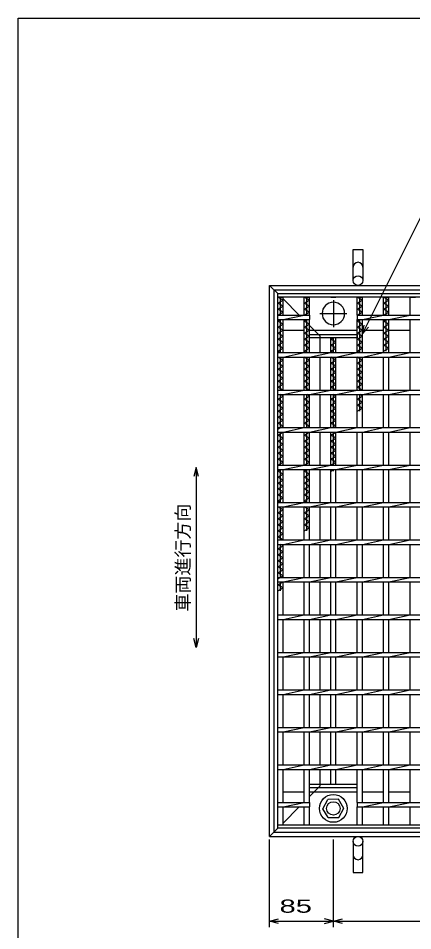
# Model space of a CAD drawing. Units: millimetres, scale not verified. Extents: x -1456 to 1385, y -1026 to 843.
# Drawn here: x -1383 to -857, y -374 to 843 of the extents above; entities that cross this region are included whole.
import ezdxf
from ezdxf.enums import TextEntityAlignment as Align

# ---------------------------------------------------------------- set-up
doc = ezdxf.new("R2010")
doc.units = ezdxf.units.MM
doc.header["$LTSCALE"] = 8
doc.linetypes.add('CHAIN', pattern=[18.5, 12, -1.5, 3.5, -1.5])
doc.linetypes.add('DASHED', pattern=[7.5, 6, -1.5])
for name, color, linetype, lineweight in [('0_2', 150, 'Continuous', 25), ('16', 3, 'Continuous', 25), ('19', 6, 'Continuous', 25), ('22', 4, 'Continuous', 25)]:
    doc.layers.add(name, color=color, linetype=linetype, lineweight=lineweight)
doc.styles.add('ベクトル', font='')
doc.styles.get('ベクトル').set_extended_font_data('ベクトル')

msp = doc.modelspace()

# ---------------------------------------------------------------- linework, layer by layer
at = {"layer": '0_2'}
for p, q in [((-1383.2, -917.2), (-1383.2, 842.8)), ((-1383.2, 842.8), (1384.8, 842.8))]:
    msp.add_line(p, q, dxfattribs=at)
at = {"layer": '16'}
for p, q in [((-1037, 475.5), (-324, 475.5)), ((-1037, 471), (-1037, 475.5)), ((-324, 471), (-1037, 471)), ((-1037, -233), (-1037, 471)), ((-1037, 471), (-1030, 471)), ((-1030, 467), (-1037, 471)), ((-1037, 463), (-1030, 467)), ((-1030, 459), (-1037, 463)), ((-1033.5, 447), (-1033.5, 471)), ((-1030, 447), (-1030, 471)), ((-1001.7, 447), (-1001.7, 471)), ((-1001.7, 471), (-994.7, 471)), ((-994.7, 467), (-1001.7, 471)), ((-1001.7, 463), (-994.7, 467)), ((-994.7, 459), (-1001.7, 463)), ((-998.2, 447), (-998.2, 471)), ((-994.7, 447), (-994.7, 471)), ((-966.4, 471), (-959.4, 471)), ((-931.1, 447), (-931.1, 471)), ((-931.1, 471), (-924.1, 471)), ((-924.1, 467), (-931.1, 471)), ((-931.1, 463), (-924.1, 467)), ((-924.1, 459), (-931.1, 463)), ((-927.6, 447), (-927.6, 471)), ((-924.1, 447), (-924.1, 471)), ((-895.8, 447), (-895.8, 471)), ((-895.8, 471), (-888.8, 471)), ((-888.8, 467), (-895.8, 471)), ((-895.8, 463), (-888.8, 467)), ((-888.8, 459), (-895.8, 463)), ((-892.3, 447), (-892.3, 471)), ((-888.8, 447), (-888.8, 471)), ((-860.5, 447), (-860.5, 471)), ((-860.5, 471), (-853.5, 471)), ((-1037, 455), (-1030, 459)), ((-1030, 451), (-1037, 455)), ((-1037, 447), (-1030, 451)), ((-1001.7, 455), (-994.7, 459)), ((-994.7, 451), (-1001.7, 455)), ((-1001.7, 447), (-994.7, 451)), ((-931.1, 455), (-924.1, 459)), ((-924.1, 451), (-931.1, 455)), ((-931.1, 447), (-924.1, 451)), ((-895.8, 455), (-888.8, 459)), ((-888.8, 451), (-895.8, 455)), ((-895.8, 447), (-888.8, 451)), ((-1037, 447), (-994.7, 447)), ((-1037, 441), (-1037, 447)), ((-1037, 441), (-994.7, 441)), ((-1037, 439), (-1033.5, 441)), ((-1030, 435), (-1037, 439)), ((-1033.5, 397), (-1033.5, 441)), ((-1030, 441), (-1001.7, 447)), ((-1030, 397), (-1030, 441)), ((-1001.7, 397), (-1001.7, 441)), ((-1001.7, 439), (-998.2, 441)), ((-994.7, 435), (-1001.7, 439)), ((-998.2, 397), (-998.2, 441)), ((-994.7, 447), (-994.7, 441)), ((-994.7, 397), (-994.7, 441)), ((-931.1, 447), (-429.9, 447)), ((-931.1, 447), (-931.1, 441)), ((-931.1, 441), (-429.9, 441)), ((-931.1, 397), (-931.1, 441)), ((-931.1, 439), (-927.6, 441)), ((-924.1, 435), (-931.1, 439)), ((-927.6, 397), (-927.6, 441)), ((-924.1, 441), (-895.8, 447)), ((-924.1, 397), (-924.1, 441)), ((-895.8, 397), (-895.8, 441)), ((-895.8, 439), (-892.3, 441)), ((-888.8, 435), (-895.8, 439)), ((-892.3, 399), (-892.3, 441)), ((-888.8, 441), (-860.5, 447)), ((-888.8, 397), (-888.8, 441)), ((-860.5, 397), (-860.5, 441)), ((-1037, 431), (-1030, 435)), ((-1030, 427), (-1037, 431)), ((-1037, 423), (-1030, 427)), ((-1030, 427), (-1001.7, 427)), ((-1001.7, 431), (-994.7, 435)), ((-994.7, 427), (-1001.7, 431)), ((-1001.7, 423), (-994.7, 427)), ((-994.7, 427), (-931.1, 427)), ((-931.1, 431), (-924.1, 435)), ((-924.1, 427), (-931.1, 431)), ((-931.1, 423), (-924.1, 427)), ((-924.1, 427), (-895.8, 427)), ((-895.8, 431), (-888.8, 435)), ((-888.8, 427), (-895.8, 431)), ((-895.8, 423), (-888.8, 427)), ((-888.8, 427), (-860.5, 427)), ((-1030, 419), (-1037, 423)), ((-1037, 415), (-1030, 419)), ((-1030, 411), (-1037, 415)), ((-994.7, 419), (-1001.7, 423)), ((-1001.7, 415), (-994.7, 419)), ((-994.7, 411), (-1001.7, 415)), ((-994.7, 421), (-931.1, 421)), ((-994.7, 416.5), (-994.7, 421)), ((-931.1, 416.5), (-994.7, 416.5)), ((-966.4, 397), (-966.4, 416.5)), ((-966.4, 415), (-963.775, 416.5)), ((-959.4, 411), (-966.4, 415)), ((-962.9, 397), (-962.9, 416.5)), ((-959.4, 397), (-959.4, 416.5)), ((-924.1, 419), (-931.1, 423)), ((-931.1, 421), (-931.1, 416.5)), ((-931.1, 415), (-924.1, 419)), ((-924.1, 411), (-931.1, 415)), ((-888.8, 419), (-895.8, 423)), ((-895.8, 415), (-888.8, 419)), ((-888.8, 411), (-895.8, 415)), ((-1037, 407), (-1030, 411)), ((-1030, 403), (-1037, 407)), ((-1037, 399), (-1030, 403)), ((-1001.7, 407), (-994.7, 411)), ((-994.7, 403), (-1001.7, 407)), ((-1001.7, 399), (-994.7, 403)), ((-966.4, 407), (-959.4, 411)), ((-959.4, 403), (-966.4, 407)), ((-966.4, 399), (-959.4, 403)), ((-931.1, 407), (-924.1, 411)), ((-924.1, 403), (-931.1, 407)), ((-931.1, 399), (-924.1, 403)), ((-895.8, 407), (-888.8, 411)), ((-888.8, 403), (-895.8, 407)), ((-895.8, 399), (-888.8, 403)), ((-1033.5, 397), (-1037, 399)), ((-1037, 397), (-324, 397)), ((-1037, 391), (-1037, 397)), ((-1037, 391), (-324, 391)), ((-1030, 387), (-1037, 391)), ((-1033.5, 347), (-1033.5, 391)), ((-1030, 391), (-1001.7, 397)), ((-1030, 347), (-1030, 391)), ((-998.2, 397), (-1001.7, 399)), ((-1001.7, 347), (-1001.7, 391)), ((-994.7, 387), (-1001.7, 391)), ((-998.2, 347), (-998.2, 391)), ((-994.7, 391), (-966.4, 397)), ((-994.7, 347), (-994.7, 391)), ((-962.9, 397), (-966.4, 399)), ((-966.4, 347), (-966.4, 391)), ((-959.4, 387), (-966.4, 391)), ((-962.9, 347), (-962.9, 391)), ((-959.4, 391), (-931.1, 397)), ((-959.4, 347), (-959.4, 391)), ((-927.6, 397), (-931.1, 399)), ((-931.1, 347), (-931.1, 391)), ((-924.1, 387), (-931.1, 391)), ((-927.6, 347), (-927.6, 391)), ((-924.1, 391), (-895.8, 397)), ((-924.1, 347), (-924.1, 391)), ((-895.8, 347), (-895.8, 391)), ((-888.8, 391), (-860.5, 397)), ((-888.8, 347), (-888.8, 391)), ((-860.5, 347), (-860.5, 391)), ((-1037, 383), (-1030, 387)), ((-1030, 379), (-1037, 383)), ((-1037, 375), (-1030, 379)), ((-1001.7, 383), (-994.7, 387)), ((-994.7, 379), (-1001.7, 383)), ((-1001.7, 375), (-994.7, 379)), ((-966.4, 383), (-959.4, 387)), ((-959.4, 379), (-966.4, 383)), ((-966.4, 375), (-959.4, 379)), ((-931.1, 383), (-924.1, 387)), ((-924.1, 379), (-931.1, 383)), ((-931.1, 375), (-924.1, 379)), ((-1030, 371), (-1037, 375)), ((-1037, 367), (-1030, 371)), ((-1030, 363), (-1037, 367)), ((-994.7, 371), (-1001.7, 375)), ((-1001.7, 367), (-994.7, 371)), ((-994.7, 363), (-1001.7, 367)), ((-959.4, 371), (-966.4, 375)), ((-966.4, 367), (-959.4, 371)), ((-959.4, 363), (-966.4, 367)), ((-924.1, 371), (-931.1, 375)), ((-931.1, 367), (-924.1, 371)), ((-924.1, 363), (-931.1, 367)), ((-1037, 359), (-1030, 363)), ((-1030, 355), (-1037, 359)), ((-1037, 351), (-1030, 355)), ((-1001.7, 359), (-994.7, 363)), ((-994.7, 355), (-1001.7, 359)), ((-1001.7, 351), (-994.7, 355)), ((-966.4, 359), (-959.4, 363)), ((-959.4, 355), (-966.4, 359)), ((-966.4, 351), (-959.4, 355)), ((-931.1, 359), (-924.1, 363)), ((-924.1, 355), (-931.1, 359)), ((-931.1, 351), (-924.1, 355)), ((-1030, 347), (-1037, 351)), ((-1037, 347), (-324, 347)), ((-1037, 341), (-1037, 347)), ((-1037, 341), (-324, 341)), ((-1033.5, 297), (-1033.5, 341)), ((-1030, 339), (-1033.5, 341)), ((-1030, 341), (-1001.7, 347)), ((-1030, 297), (-1030, 341)), ((-994.7, 347), (-1001.7, 351)), ((-1001.7, 297), (-1001.7, 341)), ((-998.2, 297), (-998.2, 341)), ((-994.7, 339), (-998.2, 341)), ((-994.7, 341), (-966.4, 347)), ((-994.7, 297), (-994.7, 341)), ((-959.4, 347), (-966.4, 351)), ((-966.4, 297), (-966.4, 341)), ((-962.9, 297), (-962.9, 341)), ((-959.4, 339), (-962.9, 341)), ((-959.4, 341), (-931.1, 347)), ((-959.4, 297), (-959.4, 341)), ((-924.1, 347), (-931.1, 351)), ((-931.1, 297), (-931.1, 341)), ((-927.6, 319), (-927.6, 341)), ((-924.1, 339), (-927.6, 341)), ((-924.1, 341), (-895.8, 347)), ((-924.1, 297), (-924.1, 341)), ((-895.8, 297), (-895.8, 341)), ((-888.8, 341), (-860.5, 347)), ((-888.8, 297), (-888.8, 341)), ((-860.5, 297), (-860.5, 341)), ((-1037, 335), (-1030, 339)), ((-1030, 331), (-1037, 335)), ((-1037, 327), (-1030, 331)), ((-1001.7, 335), (-994.7, 339)), ((-994.7, 331), (-1001.7, 335)), ((-1001.7, 327), (-994.7, 331)), ((-966.4, 335), (-959.4, 339)), ((-959.4, 331), (-966.4, 335)), ((-966.4, 327), (-959.4, 331)), ((-931.1, 335), (-924.1, 339)), ((-924.1, 331), (-931.1, 335)), ((-931.1, 327), (-924.1, 331)), ((-1030, 323), (-1037, 327)), ((-1037, 319), (-1030, 323)), ((-1030, 315), (-1037, 319)), ((-994.7, 323), (-1001.7, 327)), ((-1001.7, 319), (-994.7, 323)), ((-994.7, 315), (-1001.7, 319)), ((-959.4, 323), (-966.4, 327)), ((-966.4, 319), (-959.4, 323)), ((-959.4, 315), (-966.4, 319)), ((-924.1, 323), (-931.1, 327)), ((-931.1, 319), (-924.1, 323)), ((-1037, 311), (-1030, 315)), ((-1030, 307), (-1037, 311)), ((-1037, 303), (-1030, 307)), ((-1001.7, 311), (-994.7, 315)), ((-994.7, 307), (-1001.7, 311)), ((-1001.7, 303), (-994.7, 307)), ((-966.4, 311), (-959.4, 315)), ((-959.4, 307), (-966.4, 311)), ((-966.4, 303), (-959.4, 307)), ((-1030, 299), (-1037, 303)), ((-1037, 295), (-1030, 299)), ((-1037, 297), (-324, 297)), ((-1037, 291), (-1037, 297)), ((-1030, 291), (-1001.7, 297)), ((-994.7, 299), (-1001.7, 303)), ((-998.2, 297), (-994.7, 299)), ((-994.7, 291), (-966.4, 297)), ((-959.4, 299), (-966.4, 303)), ((-962.9, 297), (-959.4, 299)), ((-959.4, 291), (-931.1, 297)), ((-924.1, 291), (-895.8, 297)), ((-888.8, 291), (-860.5, 297)), ((-1037, 291), (-324, 291)), ((-1037, 287), (-1030, 291)), ((-1030, 283), (-1037, 287)), ((-1037, 279), (-1030, 283)), ((-1033.5, 247), (-1033.5, 291)), ((-1030, 247), (-1030, 291)), ((-1001.7, 247), (-1001.7, 291)), ((-1001.7, 287), (-994.7, 291)), ((-994.7, 283), (-1001.7, 287)), ((-1001.7, 279), (-994.7, 283)), ((-998.2, 247), (-998.2, 291)), ((-994.7, 247), (-994.7, 291)), ((-966.4, 247), (-966.4, 291)), ((-966.4, 287), (-959.4, 291)), ((-959.4, 283), (-966.4, 287)), ((-966.4, 279), (-959.4, 283)), ((-962.9, 247), (-962.9, 291)), ((-959.4, 247), (-959.4, 291)), ((-931.1, 247), (-931.1, 291)), ((-924.1, 247), (-924.1, 291)), ((-895.8, 247), (-895.8, 291)), ((-888.8, 247), (-888.8, 291)), ((-860.5, 247), (-860.5, 291)), ((-1030, 275), (-1037, 279)), ((-1037, 271), (-1030, 275)), ((-1030, 267), (-1037, 271)), ((-994.7, 275), (-1001.7, 279)), ((-1001.7, 271), (-994.7, 275)), ((-994.7, 267), (-1001.7, 271)), ((-959.4, 275), (-966.4, 279)), ((-966.4, 271), (-959.4, 275)), ((-959.4, 267), (-966.4, 271)), ((-1037, 263), (-1030, 267)), ((-1030, 259), (-1037, 263)), ((-1037, 255), (-1030, 259)), ((-1001.7, 263), (-994.7, 267)), ((-994.7, 259), (-1001.7, 263)), ((-1001.7, 255), (-994.7, 259)), ((-966.4, 263), (-959.4, 267)), ((-959.4, 259), (-966.4, 263)), ((-966.4, 255), (-959.4, 259)), ((-1030, 251), (-1037, 255)), ((-1037, 247), (-1030, 251)), ((-1037, 247), (-324, 247)), ((-1037, 241), (-1037, 247)), ((-1030, 241), (-1001.7, 247)), ((-994.7, 251), (-1001.7, 255)), ((-1001.7, 247), (-994.7, 251)), ((-994.7, 241), (-966.4, 247)), ((-959.4, 251), (-966.4, 255)), ((-966.4, 247), (-959.4, 251)), ((-959.4, 241), (-931.1, 247)), ((-924.1, 241), (-895.8, 247)), ((-888.8, 241), (-860.5, 247)), ((-1037, 241), (-324, 241)), ((-1037, 239), (-1033.5, 241)), ((-1030, 235), (-1037, 239)), ((-1037, 231), (-1030, 235)), ((-1033.5, 197), (-1033.5, 241)), ((-1030, 197), (-1030, 241)), ((-1001.7, 197), (-1001.7, 241)), ((-1001.7, 239), (-998.2, 241)), ((-994.7, 235), (-1001.7, 239)), ((-1001.7, 231), (-994.7, 235)), ((-998.2, 197), (-998.2, 241)), ((-994.7, 197), (-994.7, 241)), ((-966.4, 197), (-966.4, 241)), ((-966.4, 239), (-962.9, 241)), ((-962.9, 239), (-962.9, 241)), ((-959.4, 197), (-959.4, 241)), ((-931.1, 197), (-931.1, 241)), ((-924.1, 197), (-924.1, 241)), ((-895.8, 197), (-895.8, 241)), ((-888.8, 197), (-888.8, 241)), ((-860.5, 197), (-860.5, 241)), ((-1030, 227), (-1037, 231)), ((-1037, 223), (-1030, 227)), ((-1030, 219), (-1037, 223)), ((-994.7, 227), (-1001.7, 231)), ((-1001.7, 223), (-994.7, 227)), ((-994.7, 219), (-1001.7, 223)), ((-1037, 215), (-1030, 219)), ((-1030, 211), (-1037, 215)), ((-1037, 207), (-1030, 211)), ((-1030, 203), (-1037, 207)), ((-1001.7, 215), (-994.7, 219)), ((-994.7, 211), (-1001.7, 215)), ((-1001.7, 207), (-994.7, 211)), ((-994.7, 203), (-1001.7, 207)), ((-1037, 199), (-1030, 203)), ((-1033.5, 197), (-1037, 199)), ((-1037, 197), (-324, 197)), ((-1037, 191), (-1037, 197)), ((-1030, 191), (-1001.7, 197)), ((-1001.7, 199), (-994.7, 203)), ((-998.2, 197), (-1001.7, 199)), ((-994.7, 191), (-966.4, 197)), ((-959.4, 191), (-931.1, 197)), ((-924.1, 191), (-895.8, 197)), ((-888.8, 191), (-860.5, 197)), ((-1037, 191), (-324, 191)), ((-1030, 187), (-1037, 191)), ((-1037, 183), (-1030, 187)), ((-1030, 179), (-1037, 183)), ((-1033.5, 147), (-1033.5, 191)), ((-1030, 147), (-1030, 191)), ((-1001.7, 147), (-1001.7, 191)), ((-994.7, 187), (-1001.7, 191)), ((-1001.7, 183), (-994.7, 187)), ((-994.7, 179), (-1001.7, 183)), ((-998.2, 159), (-998.2, 191)), ((-994.7, 147), (-994.7, 191)), ((-966.4, 147), (-966.4, 191)), ((-959.4, 147), (-959.4, 191)), ((-931.1, 147), (-931.1, 191)), ((-924.1, 147), (-924.1, 191)), ((-895.8, 147), (-895.8, 191)), ((-888.8, 147), (-888.8, 191)), ((-860.5, 147), (-860.5, 191)), ((-1037, 175), (-1030, 179)), ((-1030, 171), (-1037, 175)), ((-1037, 167), (-1030, 171)), ((-1001.7, 175), (-994.7, 179)), ((-994.7, 171), (-1001.7, 175)), ((-1001.7, 167), (-994.7, 171)), ((-1030, 163), (-1037, 167)), ((-1037, 159), (-1030, 163)), ((-1030, 155), (-1037, 159)), ((-994.7, 163), (-1001.7, 167)), ((-1001.7, 159), (-994.7, 163)), ((-1037, 151), (-1030, 155)), ((-1030, 147), (-1037, 151)), ((-1037, 147), (-324, 147)), ((-1037, 141), (-1037, 147)), ((-1030, 141), (-1001.7, 147)), ((-994.7, 141), (-966.4, 147)), ((-959.4, 141), (-931.1, 147)), ((-924.1, 141), (-895.8, 147)), ((-888.8, 141), (-860.5, 147)), ((-1037, 141), (-324, 141)), ((-1037, 135), (-1030, 139)), ((-1030, 131), (-1037, 135)), ((-1033.5, 97), (-1033.5, 141)), ((-1030, 139), (-1033.5, 141)), ((-1030, 97), (-1030, 141)), ((-1001.7, 97), (-1001.7, 141)), ((-994.7, 97), (-994.7, 141)), ((-966.4, 97), (-966.4, 141)), ((-959.4, 97), (-959.4, 141)), ((-931.1, 97), (-931.1, 141)), ((-924.1, 97), (-924.1, 141)), ((-895.8, 97), (-895.8, 141)), ((-888.8, 97), (-888.8, 141)), ((-860.5, 97), (-860.5, 141)), ((-1037, 127), (-1030, 131)), ((-1030, 123), (-1037, 127)), ((-1037, 119), (-1030, 123)), ((-1030, 115), (-1037, 119)), ((-1037, 111), (-1030, 115)), ((-1030, 107), (-1037, 111)), ((-1037, 103), (-1030, 107)), ((-1030, 99), (-1037, 103)), ((-1037, 95), (-1030, 99)), ((-1037, 97), (-324, 97)), ((-1037, 91), (-1037, 97)), ((-1037, 91), (-324, 91)), ((-1037, 87), (-1030, 91)), ((-1030, 83), (-1037, 87)), ((-1033.5, 79), (-1033.5, 91)), ((-1030, 91), (-1001.7, 97)), ((-1030, 47), (-1030, 91)), ((-1001.7, 47), (-1001.7, 91)), ((-994.7, 91), (-966.4, 97)), ((-994.7, 47), (-994.7, 91)), ((-966.4, 47), (-966.4, 91)), ((-959.4, 91), (-931.1, 97)), ((-959.4, 47), (-959.4, 91)), ((-931.1, 47), (-931.1, 91)), ((-924.1, 91), (-895.8, 97)), ((-924.1, 47), (-924.1, 91)), ((-895.8, 47), (-895.8, 91)), ((-888.8, 91), (-860.5, 97)), ((-888.8, 47), (-888.8, 91)), ((-860.5, 47), (-860.5, 91)), ((-1037, 79), (-1030, 83)), ((-1037, 47), (-324, 47)), ((-1037, 41), (-1037, 47)), ((-1037, 41), (-324, 41)), ((-1030, 41), (-1001.7, 47)), ((-1030, -3), (-1030, 41)), ((-1001.7, -3), (-1001.7, 41)), ((-994.7, 41), (-966.4, 47)), ((-994.7, -3), (-994.7, 41)), ((-966.4, -3), (-966.4, 41)), ((-959.4, 41), (-931.1, 47)), ((-959.4, -3), (-959.4, 41)), ((-931.1, -3), (-931.1, 41)), ((-924.1, 41), (-895.8, 47)), ((-924.1, -3), (-924.1, 41)), ((-895.8, -3), (-895.8, 41)), ((-888.8, 41), (-860.5, 47)), ((-888.8, -3), (-888.8, 41)), ((-860.5, -3), (-860.5, 41)), ((-1037, -3), (-324, -3)), ((-1037, -9), (-1037, -3)), ((-1037, -9), (-324, -9)), ((-1030, -9), (-1001.7, -3)), ((-1030, -53), (-1030, -9)), ((-1001.7, -53), (-1001.7, -9)), ((-994.7, -9), (-966.4, -3)), ((-994.7, -53), (-994.7, -9)), ((-966.4, -53), (-966.4, -9)), ((-959.4, -9), (-931.1, -3)), ((-959.4, -53), (-959.4, -9)), ((-931.1, -53), (-931.1, -9)), ((-924.1, -9), (-895.8, -3)), ((-924.1, -53), (-924.1, -9)), ((-895.8, -53), (-895.8, -9)), ((-888.8, -9), (-860.5, -3)), ((-888.8, -53), (-888.8, -9)), ((-860.5, -53), (-860.5, -9)), ((-1037, -53), (-324, -53)), ((-1037, -59), (-1037, -53)), ((-1037, -59), (-324, -59)), ((-1030, -59), (-1001.7, -53)), ((-1030, -103), (-1030, -59)), ((-1001.7, -103), (-1001.7, -59)), ((-994.7, -59), (-966.4, -53)), ((-994.7, -103), (-994.7, -59)), ((-966.4, -103), (-966.4, -59)), ((-959.4, -59), (-931.1, -53)), ((-959.4, -103), (-959.4, -59)), ((-931.1, -103), (-931.1, -59)), ((-924.1, -59), (-895.8, -53)), ((-924.1, -103), (-924.1, -59)), ((-895.8, -103), (-895.8, -59)), ((-888.8, -59), (-860.5, -53)), ((-888.8, -103), (-888.8, -59)), ((-860.5, -103), (-860.5, -59)), ((-1037, -103), (-324, -103)), ((-1037, -109), (-1037, -103)), ((-1037, -109), (-324, -109)), ((-1030, -109), (-1001.7, -103)), ((-1030, -153), (-1030, -109)), ((-1001.7, -153), (-1001.7, -109)), ((-994.7, -109), (-966.4, -103)), ((-994.7, -153), (-994.7, -109)), ((-966.4, -153), (-966.4, -109)), ((-959.4, -109), (-931.1, -103)), ((-959.4, -153), (-959.4, -109)), ((-931.1, -153), (-931.1, -109)), ((-924.1, -109), (-895.8, -103)), ((-924.1, -153), (-924.1, -109)), ((-895.8, -153), (-895.8, -109)), ((-888.8, -109), (-860.5, -103)), ((-888.8, -153), (-888.8, -109)), ((-860.5, -153), (-860.5, -109)), ((-1037, -153), (-324, -153)), ((-1037, -159), (-1037, -153)), ((-1030, -159), (-1001.7, -153)), ((-994.7, -159), (-966.4, -153)), ((-959.4, -159), (-931.1, -153)), ((-924.1, -159), (-895.8, -153)), ((-888.8, -159), (-860.5, -153)), ((-1037, -159), (-324, -159)), ((-1030, -203), (-1030, -159)), ((-1001.7, -203), (-1001.7, -159)), ((-994.7, -203), (-994.7, -159)), ((-966.4, -178.5), (-966.4, -159)), ((-959.4, -178.5), (-959.4, -159)), ((-931.1, -203), (-931.1, -159)), ((-924.1, -203), (-924.1, -159)), ((-895.8, -203), (-895.8, -159)), ((-888.8, -203), (-888.8, -159)), ((-860.5, -203), (-860.5, -159)), ((-994.7, -178.5), (-931.1, -178.5)), ((-994.7, -183), (-994.7, -178.5)), ((-931.1, -183), (-931.1, -178.5)), ((-1030, -189), (-1001.7, -189)), ((-994.7, -183), (-931.1, -183)), ((-994.7, -189), (-931.1, -189)), ((-924.1, -189), (-895.8, -189)), ((-888.8, -189), (-860.5, -189)), ((-1037, -203), (-994.7, -203)), ((-1037, -209), (-1037, -203)), ((-1030, -209), (-1001.7, -203)), ((-994.7, -203), (-994.7, -209)), ((-976.896, -211.342), (-970.194, -199.05)), ((-956.198, -198.708), (-970.194, -199.05)), ((-948.9, -211), (-956.198, -198.708)), ((-931.1, -203), (-429.9, -203)), ((-931.1, -203), (-931.1, -209)), ((-924.1, -209), (-895.8, -203)), ((-888.8, -209), (-860.5, -203)), ((-1037, -209), (-994.7, -209)), ((-1030, -233), (-1030, -209)), ((-1001.7, -233), (-1001.7, -209)), ((-994.7, -233), (-994.7, -209)), ((-969.602, -223.292), (-976.896, -211.342)), ((-955.606, -222.95), (-948.904, -210.658)), ((-931.1, -209), (-429.9, -209)), ((-931.1, -233), (-931.1, -209)), ((-924.1, -233), (-924.1, -209)), ((-895.8, -233), (-895.8, -209)), ((-888.8, -233), (-888.8, -209)), ((-860.5, -233), (-860.5, -209)), ((-969.602, -223.292), (-955.606, -222.95)), ((-1037, -233), (-324, -233)), ((-1037, -237.5), (-1037, -233)), ((-1037, -233), (-1030, -233)), ((-324, -237.5), (-1037, -237.5)), ((-1001.7, -233), (-994.7, -233)), ((-966.4, -233), (-959.4, -233)), ((-931.1, -233), (-924.1, -233)), ((-895.8, -233), (-888.8, -233)), ((-860.5, -233), (-853.5, -233))]:
    msp.add_line(p, q, dxfattribs=at)
at = {"layer": '16', "linetype": 'CHAIN'}
for p, q in [((-962.9, 467), (-962.9, 431)), ((-980.9, 449), (-944.9, 449))]:
    msp.add_line(p, q, dxfattribs=at)
at = {"layer": '16'}
for radius in [18.5, 9]:
    msp.add_circle((-962.9, -211), radius, dxfattribs=at)
for start, end in [(90, 270), (270, 90)]:
    msp.add_arc((-962.9, 449), 15, start, end, dxfattribs=at)
at = {"layer": '19'}
for p, q in [((-936.5, 493), (-936.5, 534.62)), ((-936.5, 534.62), (-923.5, 534.62)), ((-923.5, 534.62), (-923.5, 493)), ((-1048, 486.5), (-313, 486.5)), ((-1048, -248.5), (-1048, 486.5)), ((-1042, 480.5), (-319, 480.5)), ((-1042, -242.5), (-1042, 480.5)), ((-980.5, 397), (-980.5, 416.5)), ((-980.5, 347), (-980.5, 391)), ((-980.5, 297), (-980.5, 341)), ((-980.5, 247), (-980.5, 291)), ((-980.5, 197), (-980.5, 241)), ((-980.5, 147), (-980.5, 191)), ((-980.5, 97), (-980.5, 141)), ((-980.5, 47), (-980.5, 91)), ((-980.5, -3), (-980.5, 41)), ((-980.5, -53), (-980.5, -9)), ((-980.5, -103), (-980.5, -59)), ((-980.5, -153), (-980.5, -109)), ((-980.5, -178.5), (-980.5, -159)), ((-1042, -242.5), (-319, -242.5)), ((-1048, -248.5), (-313, -248.5)), ((-936.5, -255), (-936.5, -296.62)), ((-923.5, -296.62), (-923.5, -255)), ((-936.5, -296.62), (-923.5, -296.62))]:
    msp.add_line(p, q, dxfattribs=at)
at = {"layer": '19', "linetype": 'DASHED'}
for p, q in [((-1037, 475.5), (-1048, 486.5)), ((-1008.5, 447), (-1030, 468.5)), ((-1001.7, 440.2), (-1002.5, 441)), ((-980.5, 419), (-994.7, 433.2)), ((-980.5, 414.5), (-980.5, 419)), ((-994.7, -195.2), (-980.5, -181)), ((-980.5, -181), (-980.5, -176.5)), ((-1002.5, -203), (-1001.7, -202.2)), ((-1030, -230.5), (-1008.5, -209)), ((-1048, -248.5), (-1037, -237.5))]:
    msp.add_line(p, q, dxfattribs=at)
at = {"layer": '19'}
for centre in [(-930, 493), (-930, -255)]:
    msp.add_circle(centre, 6.5, dxfattribs=at)
for centre, start, end in [((-930, 510.84), 0, 180), ((-930, -272.84), 180, 0)]:
    msp.add_arc(centre, 6.5, start, end, dxfattribs=at)
at = {"layer": '22'}
for p, q in [((-924.1, 422), (-781.1, 708)), ((-924.1, 422), (-921.7, 433.68)), ((-924.1, 422), (-916.1, 430.8)), ((-1146, 243.5), (-1149.2, 231.5)), ((-1142.8, 231.5), (-1146, 243.5)), ((-1146, 243.5), (-1146, 3.5)), ((-1146, 3.5), (-1149.2, 15.5)), ((-1142.8, 15.5), (-1146, 3.5)), ((-1048, -369.3), (-1048, -252.5)), ((-962.9, -369.3), (-962.9, -252.5)), ((-1048, -361.3), (-1036, -358.1)), ((-1036, -364.5), (-1048, -361.3)), ((-1048, -361.3), (-962.9, -361.3)), ((-962.9, -361.3), (-974.9, -358.1)), ((-974.9, -364.5), (-962.9, -361.3)), ((-962.9, -361.3), (-950.9, -358.1)), ((-950.9, -364.5), (-962.9, -361.3)), ((-962.9, -361.3), (-398.1, -361.3))]:
    msp.add_line(p, q, dxfattribs=at)

# ---------------------------------------------------------------- texts
at = {"layer": '22', "color": 2, "style": 'ベクトル'}
msp.add_text('車両進行方向', height=17.6, rotation=90, dxfattribs=at).set_placement((-1163.6, 51.5), align=Align.MIDDLE_LEFT)
at = {"layer": '22', "color": 2, "style": 'ベクトル', "width": 1.65}
msp.add_text(' 85 ', height=17.6, dxfattribs=at).set_placement((-1045.45, -341.3), align=Align.MIDDLE_LEFT)

doc.saveas('drawing.dxf')
